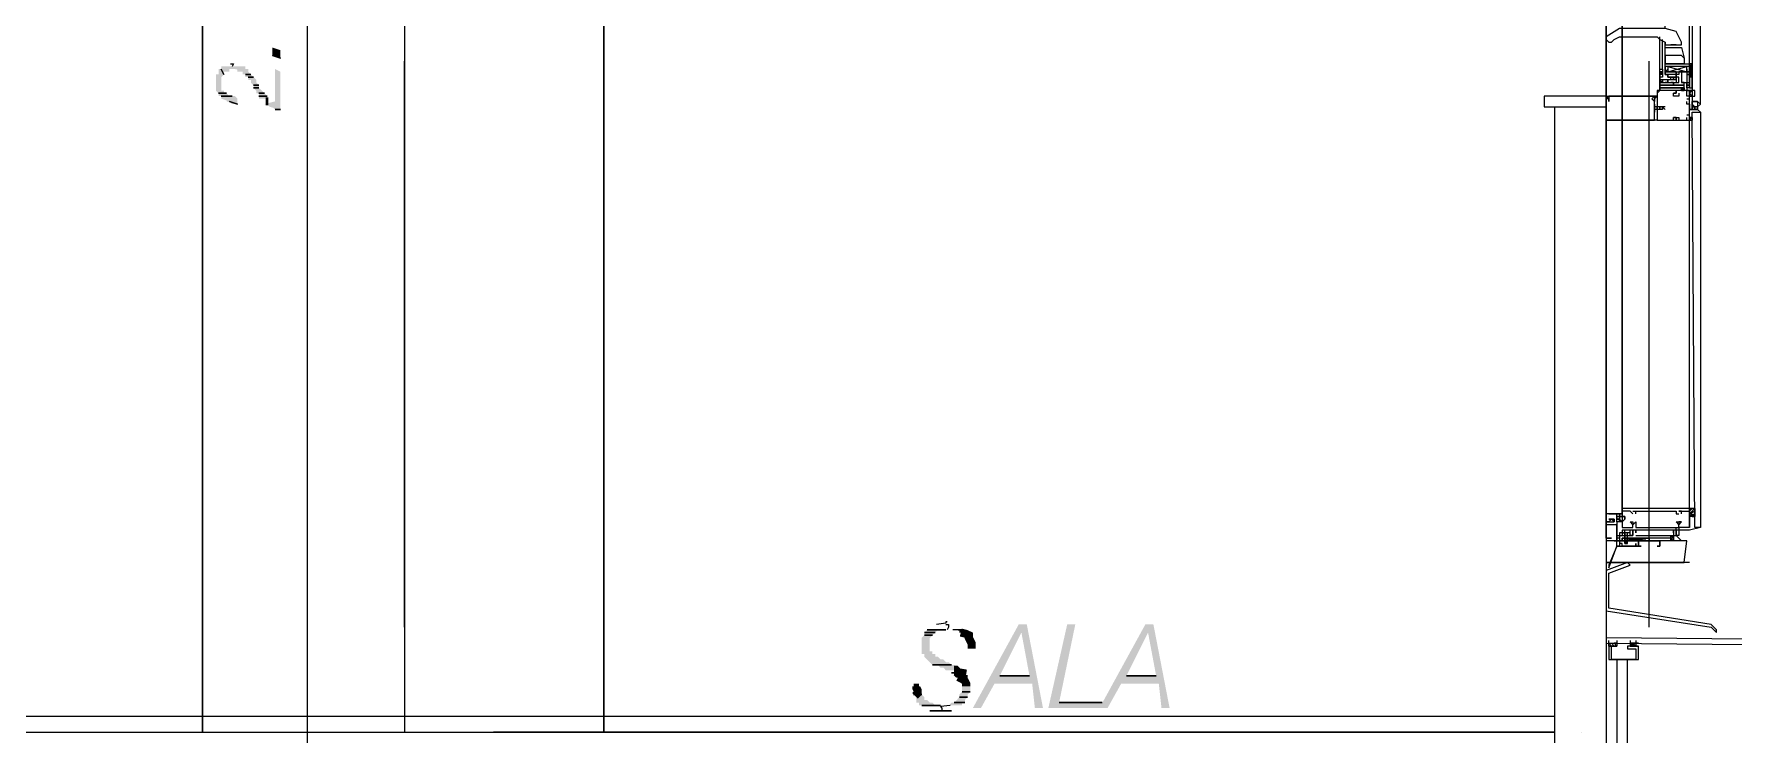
# Model space of a CAD drawing. Header units: millimetres. Extents: x 182 to 575, y -105 to 95.
# Drawn here: x 290.478 to 293.483, y 73.754 to 74.992 of the extents above; entities that cross this region are included whole.
import ezdxf

# ---------------------------------------------------------------- set-up
doc = ezdxf.new("R2010")
doc.units = ezdxf.units.MM
doc.header["$MEASUREMENT"] = 0
doc.layers.add('PDF_Geometry', color=7, linetype='Continuous')
doc.layers.add('PDF_Solid Fills', color=7, linetype='Continuous')

msp = doc.modelspace()

# ---------------------------------------------------------------- hatches: boundary and pattern name
at = {"layer": 'PDF_Solid Fills', "transparency": 33554559}
for points in [[(290.8993, 74.9539), (290.9135, 74.9491), (290.9135, 74.9634), (290.8993, 74.9681)], [(290.8373, 74.8682), (290.8373, 74.8777), (290.8326, 74.8824), (290.8231, 74.8824), (290.8183, 74.8872), (290.8135, 74.8872), (290.8135, 74.892), (290.8088, 74.892), (290.8088, 74.9158), (290.8135, 74.9205), (290.8135, 74.9253), (290.8231, 74.9253), (290.8231, 74.9301), (290.8326, 74.9301), (290.8373, 74.9291), (290.8373, 74.9253), (290.8469, 74.9253), (290.8469, 74.9205), (290.8516, 74.9205), (290.8516, 74.9158), (290.8564, 74.9158), (290.8564, 74.911), (290.8612, 74.911), (290.8612, 74.9062), (290.8659, 74.9015), (290.8659, 74.8967), (290.8707, 74.892), (290.8707, 74.8872), (290.8754, 74.8872), (290.8754, 74.8777), (290.8897, 74.8777), (290.8897, 74.8824), (290.885, 74.8872), (290.8802, 74.892), (290.8754, 74.8967), (290.8754, 74.9015), (290.8707, 74.9062), (290.8707, 74.911), (290.8659, 74.9158), (290.8612, 74.9205), (290.8564, 74.9253), (290.8564, 74.9301), (290.8516, 74.9301), (290.8516, 74.9348), (290.8088, 74.9348), (290.8088, 74.9301), (290.804, 74.9301), (290.804, 74.9205), (290.7993, 74.9205), (290.7993, 74.892), (290.804, 74.8872), (290.804, 74.8824), (290.8088, 74.8824), (290.8088, 74.8777), (290.8183, 74.8745), (290.8183, 74.8729), (290.8246, 74.8713), (290.8278, 74.8682)], [(290.8921, 74.8658), (290.8945, 74.8634), (290.9008, 74.8618), (290.904, 74.8586), (290.9135, 74.8586), (290.9135, 74.9253), (290.904, 74.9301), (290.904, 74.8729), (290.885, 74.8682)], [(292.0754, 73.9396), (292.0564, 73.9396), (292.0516, 73.9348), (292.0516, 73.9301), (292.0469, 73.9253), (292.0469, 73.8967), (292.0516, 73.8967), (292.0516, 73.892), (292.0564, 73.8872), (292.0659, 73.8777), (292.0754, 73.8777), (292.0802, 73.8729), (292.085, 73.8729), (292.0897, 73.8681), (292.1183, 73.8681), (292.1135, 73.8729), (292.1088, 73.8729), (292.104, 73.8777), (292.0993, 73.8777), (292.0945, 73.8824), (292.0897, 73.8824), (292.085, 73.8872), (292.0802, 73.8872), (292.0754, 73.892), (292.0707, 73.892), (292.0707, 73.8967), (292.0659, 73.8967), (292.0659, 73.9015), (292.0612, 73.9015), (292.0612, 73.9253), (292.0659, 73.9301), (292.0707, 73.9348)], [(292.1135, 73.9396), (292.1135, 73.9348), (292.1326, 73.9348)], [(292.104, 73.8634), (292.1088, 73.8586), (292.1278, 73.8539), (292.1278, 73.8586)], [(292.0326, 73.8396), (292.0421, 73.8396), (292.0421, 73.8443), (292.0326, 73.8443)]]:
    msp.add_hatch(color=256, dxfattribs=at).paths.add_polyline_path(points)
h = msp.add_hatch(color=256, dxfattribs=at)
h.paths.add_polyline_path([(292.2231, 73.9348), (292.2373, 73.8586), (292.185, 73.8586)])
h.paths.add_polyline_path([(292.2612, 73.8015), (292.2326, 73.9491), (292.2183, 73.9491), (292.1373, 73.8015), (292.1516, 73.8015), (292.1754, 73.8443), (292.2421, 73.8443), (292.2469, 73.8015)], flags=0)
h = msp.add_hatch(color=256, dxfattribs=at)
h.paths.add_polyline_path([(292.4469, 73.9348), (292.4612, 73.8586), (292.4088, 73.8586)])
h.paths.add_polyline_path([(292.485, 73.8015), (292.4564, 73.9491), (292.4421, 73.9491), (292.3659, 73.8102), (292.3659, 73.811), (292.2897, 73.811), (292.3183, 73.9491), (292.304, 73.9491), (292.2707, 73.8015), (292.3754, 73.8015), (292.3993, 73.8443), (292.4659, 73.8443), (292.4707, 73.8015)], flags=0)
h = msp.add_hatch(color=256, dxfattribs=at)
h.paths.add_polyline_path([(292.0707, 73.8062), (292.0659, 73.811), (292.0612, 73.811), (292.0564, 73.8158), (292.0516, 73.8158), (292.0516, 73.8205), (292.0469, 73.8253), (292.0373, 73.8205), (292.0373, 73.811), (292.0421, 73.811), (292.0421, 73.8062)])
h.paths.add_polyline_path([(292.0945, 73.8062), (292.1183, 73.8062), (292.1183, 73.811), (292.1231, 73.811), (292.1231, 73.8158), (292.1278, 73.8205), (292.1278, 73.8253), (292.1326, 73.8301), (292.1326, 73.8396), (292.1183, 73.8396), (292.1183, 73.8301), (292.1135, 73.8253), (292.1135, 73.8205), (292.104, 73.811), (292.0993, 73.811)])

# ---------------------------------------------------------------- linework, layer by layer
at = {"layer": 'PDF_Geometry', "lineweight": 20}
for points in [[(290.7754, 73.7586), (290.7754, 76.6062)], [(291.485, 73.7586), (291.485, 76.6062)], [(293.1469, 74.8634), (293.2564, 74.8634), (293.2564, 74.8824), (293.1469, 74.8824), (293.1469, 74.8777)], [(292.0802, 73.8062), (292.0469, 73.8062), (292.0802, 73.8062)]]:
    msp.add_lwpolyline(points, close=True, dxfattribs=at)
at = {"layer": 'PDF_Geometry', "lineweight": 13}
for points in [[(291.1326, 76.6062), (291.1326, 73.7586)], [(293.2564, 74.1348), (293.2564, 76.5348), (293.2564, 74.1443), (293.2564, 74.1015), (293.2659, 74.1015), (293.2564, 74.1015), (293.2564, 74.1301), (293.2612, 74.1301), (293.2659, 74.1301)], [(293.285, 76.5348), (293.285, 74.1443), (293.285, 76.5348)], [(290.9612, 73.7348), (290.9612, 73.7586), (290.9612, 76.2586), (290.9612, 76.2824)], [(293.4231, 74.8682), (293.4231, 76.0586), (293.4088, 76.0586), (293.4088, 74.8729)], [(293.3612, 75.0015), (293.2802, 75.0015), (293.2564, 74.9872), (293.2564, 74.9824), (293.2612, 74.9777), (293.2659, 74.9777), (293.2707, 74.9824), (293.2802, 74.9872), (293.3469, 74.9872), (293.3516, 74.9824), (293.3612, 74.9777), (293.3612, 74.9729), (293.3897, 74.9729), (293.3897, 74.9777), (293.3802, 74.9967), (293.3612, 75.0015), (293.3612, 76.011)], [(293.404, 74.8967), (293.3993, 74.8967), (293.3993, 74.9015), (293.3993, 74.9062), (293.404, 74.9062), (293.404, 74.9205), (293.3993, 74.9205), (293.404, 74.9205), (293.404, 74.9253), (293.385, 74.9253), (293.385, 74.9205), (293.3802, 74.9205), (293.3802, 74.9253), (293.3612, 74.9253), (293.3612, 74.9205), (293.3659, 74.9205), (293.3612, 74.9205), (293.3612, 74.9396), (293.404, 74.9396), (293.404, 74.8967), (293.4088, 74.8967), (293.4088, 74.9396), (293.404, 74.9396), (293.404, 75.992)], [(290.4516, 75.8872), (290.4516, 73.7872), (293.1659, 73.7872)], [(293.2564, 74.9824), (293.2564, 74.9824)], [(293.3516, 74.9301), (293.3516, 74.9872)], [(293.3564, 74.9301), (293.3564, 74.9824)], [(293.3612, 74.9491), (293.3612, 74.9396), (293.3612, 74.9777)], [(293.3659, 74.9729), (293.385, 74.9729)], [(293.3707, 74.9729), (293.3707, 74.9729)], [(293.3707, 74.9729), (293.3707, 74.9729)], [(293.3802, 74.9729), (293.3707, 74.9729)], [(293.3754, 74.9729), (293.3754, 74.9729)], [(293.3802, 74.9729), (293.3802, 74.9729)], [(290.8254, 74.9396), (290.8302, 74.9396), (290.8302, 74.9396), (290.8278, 74.9348)], [(290.9135, 74.9491), (290.8993, 74.9539), (290.9135, 74.9491)], [(291.1326, 73.9443), (291.1326, 74.9443)], [(293.3326, 73.9443), (293.3326, 74.9443)], [(293.3945, 74.9491), (293.3897, 74.9539), (293.385, 74.9539), (293.3659, 74.9539), (293.3612, 74.9539), (293.3612, 74.9491), (293.3612, 74.9681), (293.3897, 74.9681), (293.3945, 74.9491), (293.3945, 74.9396), (293.3612, 74.9396)], [(293.3612, 74.9681), (293.3612, 74.9681)], [(293.3659, 74.9681), (293.3659, 74.9681)], [(293.385, 74.9681), (293.385, 74.9681)], [(293.3897, 74.9681), (293.3897, 74.9681)], [(293.404, 74.9253), (293.404, 74.9396)], [(293.404, 74.9396), (293.404, 74.9396)], [(293.404, 74.9348), (293.4088, 74.9396), (293.404, 74.9348), (293.4088, 74.9396), (293.404, 74.9301), (293.4088, 74.9348), (293.404, 74.9301)], [(290.8135, 74.9205), (290.8088, 74.9301), (290.8135, 74.9205)], [(290.8612, 74.9205), (290.8516, 74.9205), (290.8612, 74.9205)], [(290.8516, 74.9205), (290.8612, 74.9205), (290.8516, 74.9205)], [(290.8659, 74.9158), (290.8564, 74.9158), (290.8659, 74.9158)], [(293.404, 74.892), (293.3945, 74.892), (293.3945, 74.8967), (293.3897, 74.8967), (293.3897, 74.892), (293.3897, 74.8967), (293.3945, 74.8967), (293.3945, 74.9015), (293.3516, 74.9015), (293.3516, 74.8967), (293.3564, 74.8967), (293.3516, 74.8967), (293.3516, 74.892), (293.3516, 74.9301), (293.3564, 74.9301), (293.3564, 74.9253)], [(293.3516, 74.9205), (293.3516, 74.9253), (293.3516, 74.9205)], [(293.3516, 74.9253), (293.3516, 74.9205)], [(293.3564, 74.9205), (293.3564, 74.9158), (293.3516, 74.9158), (293.3516, 74.9205), (293.3516, 74.9062), (293.3564, 74.9062), (293.3516, 74.9062), (293.3516, 74.9015), (293.3754, 74.9015), (293.3754, 74.9062), (293.3707, 74.9062), (293.3754, 74.9062), (293.3754, 74.9015), (293.3945, 74.9015), (293.3945, 74.9062), (293.3897, 74.9062), (293.3993, 74.9062), (293.3993, 74.892), (293.4088, 74.892)], [(293.3564, 74.911), (293.3564, 74.9062), (293.3516, 74.911), (293.3516, 74.9062), (293.385, 74.9062), (293.385, 74.9158), (293.3754, 74.9158), (293.3754, 74.911), (293.3707, 74.911), (293.3707, 74.9158)], [(293.3754, 74.911), (293.3516, 74.911)], [(293.3564, 74.9205), (293.3564, 74.9253), (293.3564, 74.9205)], [(293.3564, 74.9205), (293.3564, 74.9253), (293.3564, 74.9205)], [(293.3564, 74.9253), (293.3564, 74.9253)], [(293.3564, 74.9253), (293.3564, 74.9253)], [(293.3564, 74.9253), (293.3564, 74.9253)], [(293.3564, 74.9253), (293.3564, 74.9253)], [(293.3564, 74.9205), (293.3564, 74.9205)], [(293.3564, 74.9205), (293.3564, 74.9205)], [(293.3564, 74.9205), (293.3564, 74.9205)], [(293.3564, 74.9205), (293.3564, 74.9205)], [(293.3564, 74.9205), (293.3564, 74.9205)], [(293.3564, 74.9062), (293.3612, 74.9062), (293.3659, 74.9062), (293.3659, 74.911), (293.3659, 74.9062), (293.3659, 74.911), (293.3659, 74.9062), (293.3612, 74.9062)], [(293.3754, 74.9158), (293.3659, 74.9158), (293.3659, 74.9205), (293.3612, 74.9205), (293.3612, 74.9253), (293.3659, 74.9253), (293.3802, 74.9253), (293.3802, 74.9205), (293.3802, 74.9158)], [(293.3659, 74.9348), (293.3659, 74.9253), (293.3993, 74.9253), (293.3993, 74.9348), (293.3659, 74.9348), (293.3993, 74.9253), (293.3993, 74.9062)], [(293.3659, 74.9253), (293.3993, 74.9348)], [(293.3659, 74.9253), (293.3659, 74.9253)], [(293.3659, 74.9253), (293.3659, 74.9253)], [(293.3659, 74.9253), (293.3659, 74.9253)], [(293.3659, 74.9253), (293.3754, 74.9253), (293.3659, 74.9253)], [(293.3659, 74.9205), (293.3659, 74.9205)], [(293.3659, 74.9205), (293.3659, 74.9205)], [(293.3802, 74.9205), (293.3659, 74.9205)], [(293.3659, 74.9158), (293.3659, 74.9158)], [(293.3754, 74.9253), (293.3754, 74.9253)], [(293.3802, 74.911), (293.3754, 74.911), (293.3754, 74.9158), (293.3802, 74.9158), (293.3802, 74.911), (293.3802, 74.9158), (293.3802, 74.9062)], [(293.3802, 74.9253), (293.3802, 74.9253)], [(293.3897, 74.9253), (293.3897, 74.9062)], [(293.4088, 74.9348), (293.404, 74.9253), (293.4088, 74.9301), (293.404, 74.9253), (293.4088, 74.9301), (293.404, 74.9205), (293.4088, 74.9253), (293.404, 74.9205)], [(293.4088, 74.9253), (293.404, 74.9158), (293.4088, 74.9205), (293.4088, 74.9158), (293.4088, 74.9205)], [(293.404, 74.9205), (293.404, 74.9062), (293.404, 74.9205)], [(293.4088, 74.9158), (293.404, 74.9158)], [(293.4088, 74.9158), (293.4088, 74.9158)], [(290.8183, 74.8872), (290.804, 74.8872), (290.8183, 74.8872)], [(290.8088, 74.8824), (290.8278, 74.8824), (290.8088, 74.8824)], [(290.8754, 74.9015), (290.8659, 74.9015), (290.8754, 74.9015)], [(290.8659, 74.8967), (290.8754, 74.8967), (290.8659, 74.8967)], [(290.885, 74.8872), (290.8754, 74.8872), (290.885, 74.8872)], [(290.8897, 74.8824), (290.8754, 74.8824), (290.8897, 74.8824)], [(293.2564, 74.8824), (293.2564, 74.8824)], [(293.3754, 74.892), (293.3516, 74.892), (293.3469, 74.8872), (293.3469, 74.8443), (293.3469, 74.8396), (293.3516, 74.8396), (293.3754, 74.8396), (293.3754, 74.8443), (293.3802, 74.8443), (293.3754, 74.8443), (293.3802, 74.8443), (293.3802, 74.8396), (293.3802, 74.8443), (293.385, 74.8443), (293.385, 74.8396), (293.3993, 74.8396), (293.3993, 74.8443)], [(293.3564, 74.9062), (293.3516, 74.9062), (293.3564, 74.9062)], [(293.3516, 74.8967), (293.3516, 74.8967)], [(293.3564, 74.9062), (293.3564, 74.9062)], [(293.385, 74.8872), (293.385, 74.8824), (293.3802, 74.8824), (293.3754, 74.8824), (293.3754, 74.8872)], [(293.3993, 74.8777), (293.404, 74.8777), (293.404, 74.8824), (293.3993, 74.8824), (293.3993, 74.892), (293.385, 74.892)], [(293.3945, 74.8967), (293.3945, 74.892), (293.3897, 74.892), (293.3897, 74.8967), (293.3945, 74.892), (293.3945, 74.8967), (293.3945, 74.892), (293.3897, 74.8967), (293.3897, 74.892), (293.3945, 74.892), (293.3897, 74.892), (293.3945, 74.892), (293.3897, 74.892), (293.3945, 74.892), (293.3897, 74.892), (293.3945, 74.892), (293.3945, 74.8967), (293.3945, 74.892)], [(293.3897, 74.892), (293.3897, 74.892)], [(293.3945, 74.892), (293.3945, 74.892)], [(293.3993, 74.9062), (293.3993, 74.9015), (293.3993, 74.9062)], [(293.3993, 74.9062), (293.3993, 74.9062)], [(293.404, 74.9062), (293.404, 74.9015), (293.404, 74.9062), (293.404, 74.9015), (293.3993, 74.9015), (293.404, 74.9015)], [(293.404, 74.892), (293.404, 74.8872), (293.404, 74.892)], [(293.4135, 74.8824), (293.4135, 74.8872), (293.4135, 74.892), (293.4088, 74.892), (293.4088, 74.8872), (293.4088, 74.8824), (293.404, 74.8872), (293.4088, 74.892), (293.404, 74.892), (293.404, 74.8872)], [(293.404, 74.8872), (293.404, 74.8872)], [(293.4088, 74.8872), (293.4088, 74.8824), (293.4135, 74.8824), (293.4135, 74.8872)], [(293.4135, 74.892), (293.4135, 74.892)], [(293.4135, 74.8872), (293.4135, 74.8872)], [(293.4135, 74.8824), (293.4135, 74.8824)], [(293.3421, 74.8682), (293.3421, 74.8682)], [(293.3421, 74.8682), (293.3421, 74.8539)], [(293.3612, 74.8634), (293.3564, 74.8634), (293.3564, 74.8586), (293.3564, 74.8634), (293.3516, 74.8634), (293.3469, 74.8634), (293.3421, 74.8634), (293.3421, 74.8586), (293.3421, 74.8634)], [(293.3421, 74.8634), (293.3421, 74.8634)], [(293.3612, 74.8586), (293.3564, 74.8634), (293.3564, 74.8586), (293.3564, 74.8634), (293.3564, 74.8586), (293.3564, 74.8634), (293.3564, 74.8586), (293.3516, 74.8586), (293.3469, 74.8586), (293.3421, 74.8586)], [(293.3421, 74.8586), (293.3421, 74.8586)], [(293.3421, 74.8539), (293.3421, 74.8539)], [(293.3469, 74.8634), (293.3469, 74.8634)], [(293.3469, 74.8634), (293.3469, 74.8634)], [(293.3469, 74.8586), (293.3469, 74.8634), (293.3469, 74.8586)], [(293.3469, 74.8586), (293.3469, 74.8586)], [(293.3516, 74.8634), (293.3516, 74.8634)], [(293.3516, 74.8586), (293.3516, 74.8586)], [(293.3564, 74.8634), (293.3564, 74.8634)], [(293.3564, 74.8634), (293.3564, 74.8634)], [(293.3564, 74.8634), (293.3564, 74.8634)], [(293.3564, 74.8634), (293.3564, 74.8634)], [(293.3564, 74.8634), (293.3564, 74.8634)], [(293.3564, 74.8634), (293.3564, 74.8634)], [(293.3564, 74.8586), (293.3564, 74.8586)], [(293.3564, 74.8586), (293.3564, 74.8586)], [(293.3564, 74.8586), (293.3564, 74.8586)], [(293.3612, 74.8586), (293.3612, 74.8586)], [(293.3993, 74.8491), (293.404, 74.8491), (293.404, 74.8682), (293.3993, 74.8682), (293.3993, 74.8729)], [(293.4183, 74.8586), (293.404, 74.8586), (293.404, 74.8682), (293.404, 74.8586), (293.4183, 74.8586), (293.4183, 74.8634), (293.4183, 74.8586), (293.4135, 74.8586), (293.4135, 74.8634), (293.4088, 74.8634), (293.4088, 74.8586), (293.4088, 74.8729), (293.4088, 74.8586), (293.4088, 74.8634), (293.4135, 74.8634), (293.4135, 74.8586), (293.4183, 74.8586), (293.4183, 74.8634), (293.4183, 74.8586), (293.4088, 74.8586), (293.4183, 74.8586), (293.4135, 74.8586)], [(293.404, 74.8729), (293.404, 74.8729)], [(293.404, 74.8729), (293.404, 74.8729)], [(293.404, 74.1491), (293.4088, 74.1539), (293.404, 74.1491), (293.4088, 74.1539), (293.404, 74.1539), (293.4135, 74.1539), (293.404, 74.1539), (293.404, 74.1396), (293.4135, 74.1443), (293.4088, 74.1396), (293.4135, 74.1396), (293.404, 74.1396), (293.4088, 74.1443), (293.404, 74.1443), (293.404, 74.8491)], [(293.4088, 74.8586), (293.4183, 74.8586), (293.4231, 74.8539)], [(293.4088, 74.8586), (293.4088, 74.8586)], [(293.4135, 74.8634), (293.4135, 74.8634)], [(293.4183, 74.8634), (293.4183, 74.8634)], [(293.4183, 74.8634), (293.4183, 74.8634)], [(293.4231, 74.8777), (293.4231, 74.8777)], [(293.404, 74.8443), (293.4088, 74.8443), (293.404, 74.8396), (293.4088, 74.8443), (293.404, 74.8396)], [(293.4088, 74.8443), (293.4088, 74.8396), (293.4088, 74.8443)], [(293.2612, 74.1443), (293.285, 74.1443), (293.2564, 74.1443)], [(293.2564, 74.1301), (293.2707, 74.1301), (293.2707, 74.1348), (293.2659, 74.1348), (293.2612, 74.1348), (293.2659, 74.1348), (293.2707, 74.1348), (293.2707, 74.1301), (293.2659, 74.1348), (293.2612, 74.1301), (293.2564, 74.1301), (293.2564, 74.1396)], [(293.2612, 74.1396), (293.2612, 74.1396)], [(293.2754, 74.1301), (293.2754, 74.1396), (293.2754, 74.1443), (293.2802, 74.1443), (293.2802, 74.1396), (293.2754, 74.1396), (293.2754, 74.1348)], [(293.2802, 74.1348), (293.2802, 74.1301), (293.2754, 74.1301), (293.2754, 74.111), (293.2754, 74.1062), (293.2802, 74.1062), (293.2897, 74.1062), (293.2945, 74.1062), (293.304, 74.1062), (293.304, 74.111), (293.304, 74.1158), (293.304, 74.1062), (293.2993, 74.1062), (293.2993, 74.111), (293.2993, 74.1158), (293.2945, 74.1158), (293.2897, 74.1158), (293.285, 74.1158), (293.285, 74.111), (293.2802, 74.111), (293.2802, 74.1062), (293.285, 74.1062)], [(293.2754, 74.1348), (293.2754, 74.1348)], [(293.404, 74.1205), (293.404, 74.1539), (293.285, 74.1539), (293.285, 74.1205)], [(293.285, 74.1539), (293.285, 74.1539)], [(293.304, 74.1443), (293.2993, 74.1491), (293.285, 74.1491), (293.285, 74.1205), (293.304, 74.1205), (293.304, 74.1253), (293.2993, 74.1301), (293.304, 74.1301), (293.304, 74.1253), (293.3088, 74.1301), (293.3088, 74.1253), (293.3088, 74.1205), (293.385, 74.1205), (293.385, 74.1253), (293.3802, 74.1301), (293.385, 74.1301), (293.385, 74.1253), (293.3897, 74.1301)], [(293.285, 74.1491), (293.285, 74.1491)], [(293.2993, 74.1491), (293.2993, 74.1491)], [(293.304, 74.1491), (293.3088, 74.1491)], [(293.304, 74.1491), (293.304, 74.1491)], [(293.304, 74.1443), (293.304, 74.1443)], [(293.304, 74.1301), (293.304, 74.1301)], [(293.3088, 74.1491), (293.3088, 74.1491)], [(293.3088, 74.1443), (293.3088, 74.1491), (293.3802, 74.1491), (293.3802, 74.1443), (293.385, 74.1443)], [(293.3088, 74.1491), (293.3088, 74.1491)], [(293.3088, 74.1491), (293.3088, 74.1491)], [(293.3088, 74.1491), (293.3088, 74.1491)], [(293.3088, 74.1443), (293.3088, 74.1443)], [(293.3088, 74.1301), (293.3088, 74.1301)], [(293.3802, 74.1491), (293.3802, 74.1491)], [(293.3802, 74.1443), (293.3802, 74.1443)], [(293.3802, 74.1301), (293.3802, 74.1301)], [(293.3802, 74.1301), (293.3802, 74.1301)], [(293.385, 74.1491), (293.3897, 74.1491), (293.385, 74.1491)], [(293.3897, 74.1443), (293.3897, 74.1491), (293.404, 74.1491), (293.404, 74.1205), (293.3897, 74.1205), (293.385, 74.1205), (293.385, 74.1253), (293.3897, 74.1301), (293.385, 74.1301)], [(293.385, 74.1491), (293.385, 74.1491)], [(293.385, 74.1491), (293.385, 74.1491)], [(293.385, 74.1443), (293.385, 74.1443)], [(293.385, 74.1301), (293.385, 74.1301)], [(293.385, 74.1301), (293.385, 74.1301)], [(293.3897, 74.1491), (293.3897, 74.1491)], [(293.3897, 74.1491), (293.3897, 74.1491)], [(293.3897, 74.1491), (293.3897, 74.1491)], [(293.3897, 74.1443), (293.3897, 74.1443)], [(293.3897, 74.1301), (293.3897, 74.1301)], [(293.3897, 74.1301), (293.3897, 74.1301)], [(293.404, 74.1539), (293.404, 74.1539)], [(293.4135, 74.1491), (293.404, 74.1443), (293.4135, 74.1539), (293.4135, 74.1396)], [(293.404, 74.1491), (293.404, 74.1491)], [(293.404, 74.1443), (293.4135, 74.1491), (293.404, 74.1443)], [(293.404, 74.1396), (293.4135, 74.1443), (293.404, 74.1396)], [(293.4135, 74.1443), (293.4135, 74.1396), (293.4088, 74.1396)], [(293.2754, 74.1062), (293.2754, 74.0967), (293.2754, 74.1062), (293.2754, 74.1253), (293.2564, 74.1253)], [(293.2802, 74.1062), (293.2802, 74.1015), (293.2802, 74.0967), (293.2802, 74.0872), (293.2754, 74.0872), (293.2754, 74.0967), (293.2707, 74.0967), (293.3516, 74.0967), (293.3516, 74.0872), (293.3516, 74.0967), (293.3135, 74.0967), (293.2564, 74.0967), (293.2564, 74.0586)], [(293.2802, 74.1015), (293.2754, 74.1015)], [(293.4231, 74.1205), (293.404, 74.1158), (293.3754, 74.1158), (293.3754, 74.111), (293.3754, 74.1158), (293.3088, 74.1158), (293.3088, 74.111), (293.3088, 74.1158), (293.285, 74.1158)], [(293.285, 74.1205), (293.285, 74.1205)], [(293.285, 74.1205), (293.285, 74.1205)], [(293.285, 74.1158), (293.285, 74.1158)], [(293.285, 74.111), (293.2897, 74.111)], [(293.285, 74.1062), (293.285, 74.1062)], [(293.285, 74.0967), (293.3326, 74.0967), (293.285, 74.1015), (293.3326, 74.1015), (293.285, 74.1015), (293.3326, 74.0967)], [(293.285, 74.1015), (293.285, 74.1015)], [(293.2897, 74.092), (293.2897, 74.1158)], [(293.2993, 74.111), (293.2945, 74.111), (293.2897, 74.111), (293.2897, 74.1062), (293.2897, 74.1015), (293.2897, 74.0967), (293.2945, 74.0967), (293.2897, 74.0967), (293.2945, 74.0967), (293.2897, 74.0967), (293.2945, 74.092), (293.2897, 74.092), (293.2945, 74.092), (293.2897, 74.092), (293.2945, 74.092)], [(293.2897, 74.0967), (293.2897, 74.092), (293.2945, 74.092), (293.2945, 74.0967), (293.2945, 74.1015), (293.2945, 74.1062), (293.2945, 74.111)], [(293.2945, 74.1062), (293.2897, 74.1062), (293.2945, 74.1062)], [(293.2897, 74.1062), (293.2897, 74.1062)], [(293.2945, 74.1062), (293.2897, 74.1062)], [(293.2897, 74.1062), (293.2897, 74.1062)], [(293.2897, 74.1062), (293.2897, 74.1062)], [(293.2897, 74.1015), (293.2897, 74.1015)], [(293.2945, 74.1062), (293.2945, 74.1062)], [(293.2945, 74.1062), (293.2945, 74.1062)], [(293.2993, 74.1015), (293.2945, 74.1015)], [(293.304, 74.1253), (293.304, 74.1253)], [(293.304, 74.1253), (293.304, 74.1253)], [(293.304, 74.1205), (293.304, 74.1205)], [(293.3088, 74.1062), (293.3754, 74.1062), (293.3754, 74.1015), (293.304, 74.1015)], [(293.3088, 74.1253), (293.3088, 74.1253)], [(293.3088, 74.1205), (293.3088, 74.1205)], [(293.3088, 74.1158), (293.3088, 74.1158)], [(293.3088, 74.1158), (293.3088, 74.1158)], [(293.3088, 74.1158), (293.3088, 74.1158)], [(293.3088, 74.111), (293.3088, 74.111)], [(293.3707, 74.1062), (293.3754, 74.1015), (293.3707, 74.1062)], [(293.3707, 74.1062), (293.3754, 74.1015), (293.3707, 74.1062)], [(293.385, 74.1158), (293.3802, 74.1158), (293.3754, 74.1158), (293.3754, 74.1062), (293.3802, 74.1062), (293.3802, 74.1205), (293.385, 74.1205), (293.385, 74.1158), (293.385, 74.111), (293.385, 74.1062), (293.3802, 74.1062), (293.3897, 74.0967)], [(293.3754, 74.1158), (293.3754, 74.1158)], [(293.3754, 74.1158), (293.3754, 74.1158)], [(293.3754, 74.111), (293.3754, 74.111)], [(293.3754, 74.1062), (293.3754, 74.1062)], [(293.3754, 74.1062), (293.3754, 74.1062)], [(293.3754, 74.1062), (293.3754, 74.1062)], [(293.3754, 74.1015), (293.3754, 74.1062)], [(293.3802, 74.1158), (293.3802, 74.1062)], [(293.385, 74.1253), (293.385, 74.1253)], [(293.385, 74.1253), (293.385, 74.1253)], [(293.385, 74.1253), (293.385, 74.1253)], [(293.385, 74.1205), (293.385, 74.1205)], [(293.3897, 74.1205), (293.3897, 74.1205)], [(293.3993, 74.1205), (293.3993, 74.1205)], [(293.3993, 74.1205), (293.3993, 74.1205)], [(293.404, 74.1205), (293.404, 74.1205)], [(293.404, 74.1205), (293.404, 74.1205)], [(293.404, 74.1158), (293.404, 74.1158)], [(293.404, 74.1158), (293.404, 74.1158)], [(293.404, 74.0586), (293.2564, 74.0586), (293.3945, 74.0586), (293.3993, 74.0967), (293.3516, 74.0967)], [(293.2707, 74.0967), (293.2707, 74.0967)], [(293.2754, 74.0872), (293.2754, 74.0872)], [(293.2802, 74.0967), (293.3135, 74.0967), (293.3135, 74.0872), (293.3183, 74.0872), (293.3088, 74.0872), (293.3135, 74.0872), (293.3135, 74.0967)], [(293.2897, 74.0967), (293.2897, 74.0967)], [(293.2897, 74.092), (293.2897, 74.092)], [(293.2897, 74.092), (293.2897, 74.092)], [(293.2897, 74.092), (293.2897, 74.092)], [(293.3183, 74.0872), (293.3183, 74.0872)], [(293.3469, 74.0872), (293.3516, 74.0872), (293.3469, 74.0872)], [(298.304, 73.8777), (293.2564, 73.9253), (293.2564, 73.9158), (298.3088, 73.8681), (298.3088, 73.8777)], [(293.2754, 73.9205), (293.2754, 73.911), (293.2612, 73.911), (293.2612, 73.9205)], [(293.2993, 73.9205), (293.2993, 73.911), (293.3135, 73.911)], [(293.3088, 73.9205), (293.3088, 73.911)], [(293.2612, 73.911), (293.2659, 73.911), (293.2612, 73.9158), (293.2754, 73.9158), (293.2707, 73.9158), (293.2754, 73.911)], [(293.2707, 73.911), (293.2659, 73.9158)], [(293.2754, 73.911), (293.2754, 73.911)], [(293.3135, 73.9158), (293.2993, 73.9158)], [(293.304, 73.9158), (293.3088, 73.911), (293.2993, 73.9158), (293.304, 73.911)], [(293.2993, 73.911), (293.2993, 73.911)], [(293.3088, 73.9158), (293.3088, 73.9158)], [(290.4516, 73.7586), (293.1659, 73.7586), (291.2897, 73.7586)], [(293.2135, 73.7586), (293.2135, 73.7586)]]:
    msp.add_lwpolyline(points, dxfattribs=at)
for points in [[(293.3516, 74.9253), (293.3564, 74.9253), (293.3564, 74.9205), (293.3516, 74.9205), (293.3516, 74.9253), (293.3564, 74.9253), (293.3516, 74.9253), (293.3516, 74.9205), (293.3516, 74.9253), (293.3564, 74.9205), (293.3564, 74.9253)], [(293.3516, 74.9062), (293.3516, 74.9158), (293.3516, 74.9205)], [(293.3564, 74.9253), (293.3564, 74.9205), (293.3564, 74.9253), (293.3564, 74.9205)], [(293.3993, 74.9348), (293.3659, 74.9348), (293.3612, 74.9348), (293.3612, 74.9253), (293.3659, 74.9301), (293.3659, 74.9253), (293.3993, 74.9253), (293.3993, 74.9301), (293.3993, 74.9253), (293.404, 74.9253), (293.404, 74.9348)], [(293.3659, 74.9205), (293.3659, 74.9158), (293.3707, 74.9158), (293.3754, 74.9158), (293.3802, 74.9158), (293.3802, 74.9205)], [(293.2564, 74.8824), (293.3469, 74.8824), (293.3469, 74.8396), (293.2564, 74.8396)], [(293.2612, 74.8777), (293.2564, 74.8824), (293.2612, 74.8777), (293.2564, 74.8777), (293.2564, 74.8396), (293.3421, 74.8396), (293.3421, 74.8777), (293.3469, 74.8824), (293.3421, 74.8824), (293.3421, 74.8777), (293.3421, 74.8729), (293.3373, 74.8777), (293.3421, 74.8824), (293.2612, 74.8824), (293.2612, 74.8777), (293.2612, 74.8729)], [(293.3516, 74.8396), (293.404, 74.8396), (293.404, 74.8443), (293.404, 74.8682), (293.404, 74.8729), (293.404, 74.8872), (293.404, 74.8824), (293.404, 74.892), (293.404, 74.8872), (293.404, 74.892), (293.3516, 74.892), (293.3469, 74.892), (293.3469, 74.8872), (293.3469, 74.8443), (293.3469, 74.8396)], [(293.3945, 74.8967), (293.3516, 74.8967), (293.3945, 74.8967), (293.3516, 74.8967)], [(293.3802, 74.8872), (293.3802, 74.892), (293.3802, 74.8872), (293.3754, 74.8872)], [(293.3993, 74.8967), (293.3993, 74.9015), (293.3993, 74.9062), (293.3993, 74.9015), (293.3993, 74.8967), (293.3993, 74.9015), (293.3993, 74.8967), (293.3993, 74.9015)], [(293.3993, 74.9015), (293.3993, 74.9062), (293.3993, 74.9015), (293.3993, 74.8967), (293.3993, 74.9015), (293.3993, 74.9062), (293.3993, 74.9015), (293.3993, 74.8967), (293.3993, 74.9015), (293.3993, 74.8967)], [(293.404, 74.9015), (293.3993, 74.9015), (293.404, 74.9015), (293.3993, 74.9015), (293.404, 74.9015), (293.3993, 74.9015)], [(293.404, 74.9015), (293.404, 74.9062), (293.404, 74.8967)], [(293.4088, 74.8824), (293.404, 74.8872), (293.404, 74.8824)], [(290.8231, 74.8729), (290.8373, 74.8682), (290.8231, 74.8729)], [(290.904, 74.8586), (290.9135, 74.8586), (290.904, 74.8586)], [(293.3469, 74.8586), (293.3469, 74.8634)], [(293.3516, 74.8634), (293.3516, 74.8586), (293.3516, 74.8634), (293.3516, 74.8586)], [(293.3516, 74.8586), (293.3516, 74.8634)], [(293.4088, 74.8682), (293.4088, 74.8729), (293.4135, 74.8729), (293.4183, 74.8729), (293.4183, 74.8682), (293.4183, 74.8634), (293.4135, 74.8634), (293.4088, 74.8682), (293.4135, 74.8634), (293.4135, 74.8586), (293.4183, 74.8586), (293.4183, 74.8634), (293.4231, 74.8682), (293.4183, 74.8729), (293.4135, 74.8729), (293.4088, 74.8729)], [(293.4231, 74.8539), (293.4231, 74.1205), (293.4135, 74.1205), (293.4088, 74.8539)], [(293.4088, 74.8396), (293.4088, 74.8443), (293.404, 74.8443), (293.404, 74.8396)], [(293.2754, 74.1396), (293.2754, 74.1348), (293.2802, 74.1348), (293.2754, 74.1348)], [(293.2802, 74.1301), (293.2802, 74.1348), (293.2802, 74.1396), (293.285, 74.1396), (293.2897, 74.1396), (293.2897, 74.1348), (293.285, 74.1301)], [(293.285, 74.1301), (293.2897, 74.1348), (293.2897, 74.1396), (293.285, 74.1396), (293.2802, 74.1396), (293.2802, 74.1348)], [(293.285, 74.1062), (293.2993, 74.1062), (293.2993, 74.111), (293.285, 74.111)], [(293.285, 74.0967), (293.285, 74.1015), (293.285, 74.0967), (293.3326, 74.1015), (293.3326, 74.0967), (293.3326, 74.1015)], [(293.2945, 74.1015), (293.2897, 74.1015), (293.2945, 74.1015), (293.2897, 74.1015)], [(293.3707, 74.0967), (293.3707, 74.1015), (293.3707, 74.1062), (293.3754, 74.1062), (293.3754, 74.1015), (293.3754, 74.0967)], [(293.3754, 74.0967), (293.3707, 74.1015), (293.3754, 74.0967), (293.3707, 74.1015), (293.3707, 74.0967), (293.3707, 74.1015), (293.3707, 74.0967), (293.3707, 74.1015), (293.3754, 74.0967), (293.3707, 74.1015)], [(293.2612, 74.0491), (293.2754, 74.0872), (293.2612, 74.0539)], [(293.2754, 74.0872), (293.3135, 74.0872), (293.3088, 74.0872), (293.3088, 74.092), (293.3088, 74.0872), (293.285, 74.0872), (293.285, 74.092), (293.2802, 74.092), (293.2802, 74.0872)], [(293.4516, 73.9396), (293.4421, 73.9491), (293.2612, 73.9777), (293.2612, 74.0396), (293.2993, 74.0539), (293.2945, 74.0586), (293.2564, 74.0443), (293.2564, 73.9777), (293.2564, 73.9729), (293.4421, 73.9443), (293.4516, 73.9348)], [(293.2945, 73.9062), (293.3088, 73.9062), (293.3088, 73.8872), (293.2659, 73.8872), (293.2659, 73.911), (293.2754, 73.911), (293.2612, 73.911), (293.2612, 73.8872), (293.3135, 73.8872), (293.3135, 73.911), (293.2945, 73.911)], [(293.2945, 73.8872), (293.2754, 73.8872), (293.2754, 73.7062), (293.2945, 73.7062)]]:
    msp.add_lwpolyline(points, close=True, dxfattribs=at)
msp.add_lwpolyline([(290.9016, 74.8729, 0, 0, 0), (290.8921, 74.8729, 0.0143, 0.0143, 0), (290.8873, 74.8729, 0, 0, 0), (290.8873, 74.8777, 0, 0, 0), (290.8897, 74.8777, 0, 0, 0)], format="xyseb", dxfattribs=at)
at = {"layer": 'PDF_Geometry', "lineweight": 25}
msp.add_lwpolyline([(293.1659, 74.8634), (293.2564, 74.8634), (293.2564, 73.7062), (293.1659, 73.7062)], close=True, dxfattribs=at)
at = {"layer": 'PDF_Geometry', "lineweight": 20}
for points in [[(292.0921, 73.9539), (292.0897, 73.9539), (292.0897, 73.9539), (292.0897, 73.9515), (292.0731, 73.9491)], [(292.0897, 73.9491), (292.0945, 73.9491), (292.0945, 73.9467), (292.0945, 73.9443), (292.0921, 73.9396)], [(292.0707, 73.9348), (292.0516, 73.9348), (292.0707, 73.9348)], [(292.0516, 73.9301), (292.0659, 73.9301), (292.0516, 73.9301)], [(292.0659, 73.9301), (292.0516, 73.9301), (292.0659, 73.9301)], [(292.0564, 73.9396), (292.0897, 73.9396), (292.0564, 73.9396)], [(292.0897, 73.9396), (292.0564, 73.9396), (292.0897, 73.9396)], [(292.1112, 73.9396), (292.1207, 73.9396), (292.1016, 73.9396)], [(292.1421, 73.9158), (292.1278, 73.9158), (292.1421, 73.9158)], [(292.0993, 73.8777), (292.0659, 73.8777), (292.0993, 73.8777)], [(292.1231, 73.8634), (292.0993, 73.8634), (292.1231, 73.8634)], [(292.1088, 73.8586), (292.1278, 73.8586), (292.1088, 73.8586)], [(292.185, 73.8586), (292.2373, 73.8586), (292.185, 73.8586)], [(292.4088, 73.8586), (292.4612, 73.8586), (292.4088, 73.8586)], [(292.1135, 73.8539), (292.1278, 73.8539), (292.1135, 73.8539)], [(292.1278, 73.8539), (292.1135, 73.8539), (292.1278, 73.8539)], [(292.1183, 73.8301), (292.1326, 73.8301), (292.1183, 73.8301)], [(292.0326, 73.8253), (292.0469, 73.8253), (292.0326, 73.8253)], [(292.0469, 73.8253), (292.0326, 73.8253), (292.0469, 73.8253)], [(292.0969, 73.8062), (292.0802, 73.8039), (292.0826, 73.8015), (292.0826, 73.8015), (292.0826, 73.7967), (292.0826, 73.7967), (292.0826, 73.7967), (292.0826, 73.7967), (292.0826, 73.7967)], [(292.104, 73.811), (292.1231, 73.811), (292.104, 73.811)], [(292.1278, 73.8205), (292.1135, 73.8205), (292.1278, 73.8205)], [(292.3659, 73.811), (292.2897, 73.811), (292.3659, 73.811)], [(292.0612, 73.7967), (292.0993, 73.7967), (292.0612, 73.7967)], [(292.0993, 73.7967), (292.0612, 73.7967), (292.0993, 73.7967)]]:
    msp.add_lwpolyline(points, dxfattribs=at)
for points, const_width in [([(292.135, 73.9062), (292.135, 73.911), (292.135, 73.9158), (292.1326, 73.9205), (292.1302, 73.9253), (292.1302, 73.9301), (292.1254, 73.9324), (292.1159, 73.9348)], 0.0143), ([(292.104, 73.8681), (292.1064, 73.8681), (292.1112, 73.8634), (292.1254, 73.861)], 0.0168), ([(292.1112, 73.8562), (292.1207, 73.8515), (292.1231, 73.8491), (292.1254, 73.8443), (292.1254, 73.8396)], 0.0143), ([(292.0373, 73.8396), (292.0373, 73.8372), (292.0397, 73.8324), (292.0397, 73.8277), (292.035, 73.8229)], 0.0143)]:
    msp.add_lwpolyline(points, dxfattribs=dict(at, const_width=const_width))

doc.saveas('drawing.dxf')
